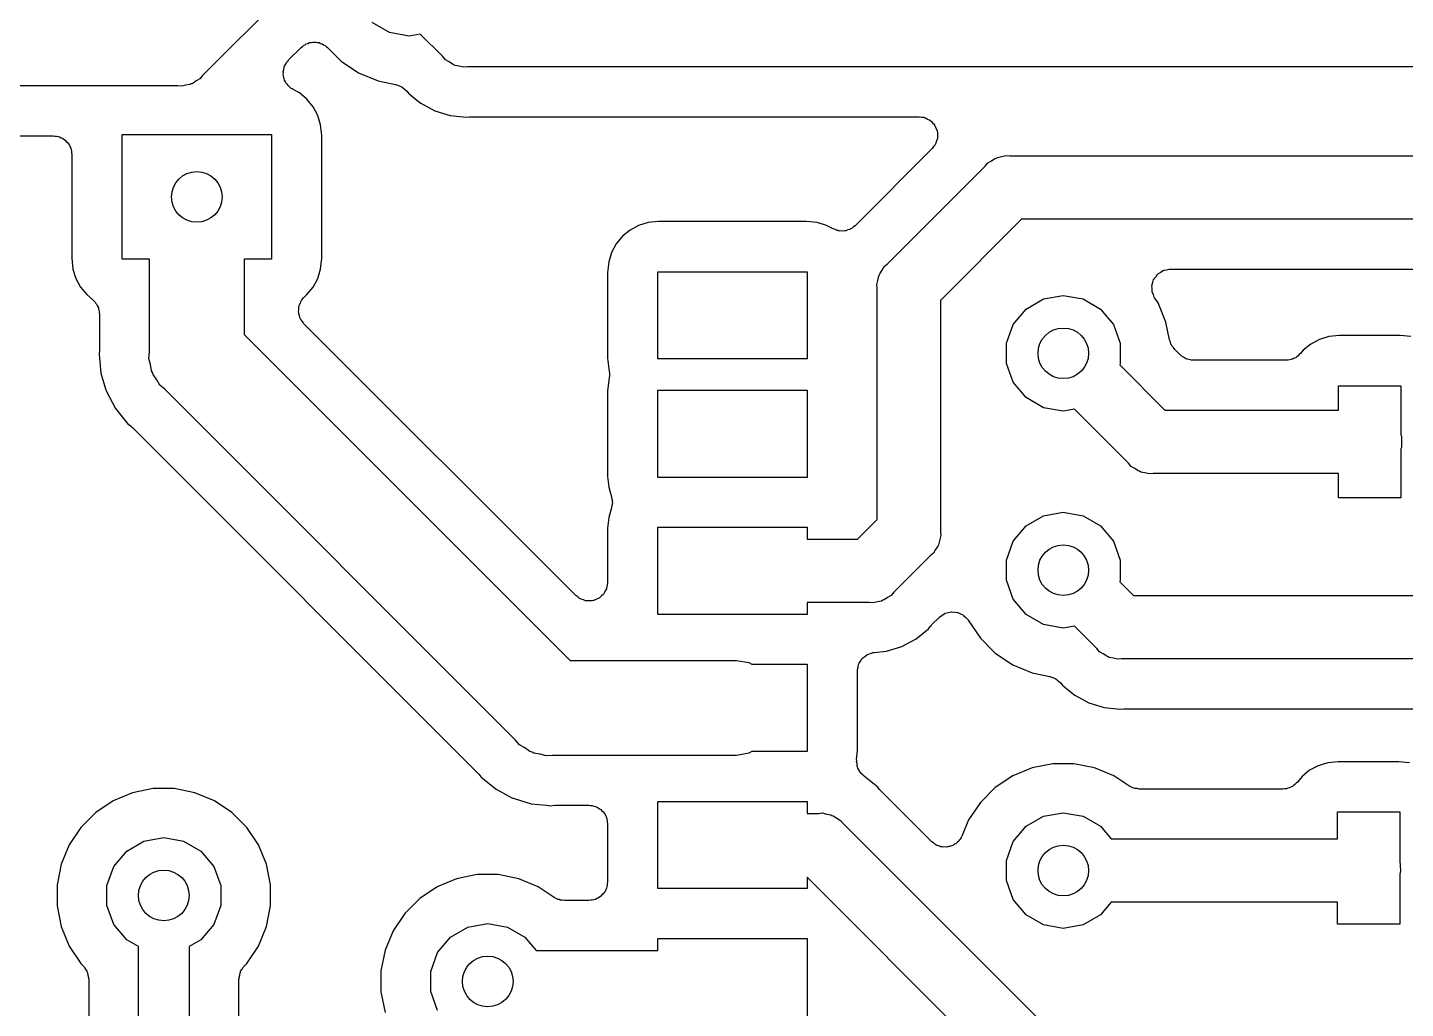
# Model space of a CAD drawing. Extents: x 91 to 190.2, y -113.9 to -59.9.
# Drawn here: x 101.4 to 112.46, y -91.59 to -83.72 of the extents above; entities that cross this region are included whole.
import ezdxf

# ---------------------------------------------------------------- set-up
doc = ezdxf.new("R2010")
doc.units = 0
doc.header["$MEASUREMENT"] = 0
doc.layers.add('BLACK', color=7, linetype='CONTINUOUS')

msp = doc.modelspace()

# ---------------------------------------------------------------- linework, layer by layer
at = {"layer": 'BLACK', "linetype": 'CONTINUOUS'}
for p, q in [((104.047, -82.8554), (102.8, -84.1018)), ((104.301, -83.7563), (104.162, -83.6756)), ((104.46, -83.7843), (104.301, -83.7563)), ((104.549, -83.7685), (104.46, -83.7843)), ((104.73, -83.949), (104.549, -83.7685)), ((103.492, -83.9755), (103.592, -83.8761)), ((103.592, -83.8761), (103.602, -83.8686)), ((103.602, -83.8686), (103.612, -83.8593)), ((103.612, -83.8593), (103.624, -83.8538)), ((103.624, -83.8538), (103.634, -83.8463)), ((103.634, -83.8463), (103.647, -83.8429)), ((103.647, -83.8429), (103.659, -83.8373)), ((103.659, -83.8373), (103.672, -83.8362)), ((103.672, -83.8362), (103.685, -83.8328)), ((103.685, -83.8328), (103.698, -83.8339)), ((103.698, -83.8339), (103.711, -83.8328)), ((103.711, -83.8328), (103.724, -83.8362)), ((103.724, -83.8362), (103.737, -83.8373)), ((103.737, -83.8373), (103.749, -83.8429)), ((103.749, -83.8429), (103.761, -83.8463)), ((103.761, -83.8463), (103.772, -83.8538)), ((103.772, -83.8538), (103.784, -83.8593)), ((103.784, -83.8593), (103.793, -83.8686)), ((103.793, -83.8686), (103.804, -83.8761)), ((103.804, -83.8761), (103.914, -83.9858)), ((103.449, -84.0684), (103.454, -84.0519)), ((103.454, -84.0519), (103.456, -84.0349)), ((103.456, -84.0349), (103.46, -84.0269)), ((103.46, -84.0269), (103.463, -84.0181)), ((103.463, -84.0181), (103.472, -84.0041)), ((103.472, -84.0041), (103.481, -83.9889)), ((103.481, -83.9889), (103.487, -83.9829)), ((103.487, -83.9829), (103.492, -83.9755)), ((103.914, -83.9858), (104.054, -84.0796)), ((104.751, -83.9748), (104.73, -83.949)), ((104.781, -83.9916), (104.751, -83.9748)), ((104.808, -84.011), (104.781, -83.9916)), ((104.819, -84.0139), (104.808, -84.011)), ((104.829, -84.0196), (104.819, -84.0139)), ((104.862, -84.0254), (104.829, -84.0196)), ((104.895, -84.0341), (104.862, -84.0254)), ((104.928, -84.0312), (104.895, -84.0341)), ((115.502, -84.0312), (104.928, -84.0312)), ((102.75, -84.1444), (102.722, -84.1638)), ((102.779, -84.1276), (102.75, -84.1444)), ((102.8, -84.1018), (102.779, -84.1276)), ((103.45, -84.0775), (103.449, -84.0684)), ((103.449, -84.0864), (103.45, -84.0775)), ((103.452, -84.1032), (103.449, -84.0864)), ((103.454, -84.1203), (103.452, -84.1032)), ((103.457, -84.1285), (103.454, -84.1203)), ((103.459, -84.1374), (103.457, -84.1285)), ((103.468, -84.152), (103.459, -84.1374)), ((103.476, -84.1676), (103.468, -84.152)), ((104.054, -84.0796), (104.21, -84.1443)), ((104.21, -84.1443), (104.351, -84.1724)), ((102.602, -84.184), (98.8681, -84.184)), ((102.635, -84.1869), (102.602, -84.184)), ((102.668, -84.1782), (102.635, -84.1869)), ((102.701, -84.1724), (102.668, -84.1782)), ((102.711, -84.1667), (102.701, -84.1724)), ((102.722, -84.1638), (102.711, -84.1667)), ((103.482, -84.174), (103.476, -84.1676)), ((103.487, -84.1816), (103.482, -84.174)), ((103.5, -84.1922), (103.487, -84.1816)), ((103.512, -84.2044), (103.5, -84.1922)), ((103.521, -84.2082), (103.512, -84.2044)), ((103.528, -84.2138), (103.521, -84.2082)), ((103.578, -84.2408), (103.528, -84.2138)), ((103.639, -84.2908), (103.578, -84.2408)), ((104.351, -84.1724), (104.375, -84.1815)), ((104.375, -84.1815), (104.399, -84.1904)), ((104.399, -84.1904), (104.399, -84.191)), ((104.399, -84.191), (104.4, -84.1913)), ((104.4, -84.1913), (104.419, -84.2079)), ((104.419, -84.2079), (104.438, -84.2244)), ((104.438, -84.2244), (104.453, -84.2419)), ((104.453, -84.2419), (104.472, -84.2577)), ((104.472, -84.2577), (104.472, -84.2577)), ((104.472, -84.2577), (104.522, -84.2992)), ((103.689, -84.3517), (103.639, -84.2908)), ((103.726, -84.4212), (103.689, -84.3517)), ((104.522, -84.2992), (104.522, -84.2992)), ((104.522, -84.2992), (104.552, -84.3236)), ((104.552, -84.3236), (104.666, -84.3843)), ((103.749, -84.4966), (103.726, -84.4212)), ((104.666, -84.3843), (104.789, -84.4217)), ((104.789, -84.4217), (104.892, -84.4319)), ((104.892, -84.4319), (104.892, -84.4319)), ((104.892, -84.4319), (104.892, -84.4319)), ((104.892, -84.4319), (104.917, -84.4344)), ((104.917, -84.4344), (104.942, -84.4319)), ((104.942, -84.4319), (104.949, -84.4325)), ((104.949, -84.4325), (104.957, -84.4312)), ((104.957, -84.4312), (108.552, -84.4312)), ((108.552, -84.4312), (108.571, -84.4346)), ((108.571, -84.4346), (108.591, -84.4363)), ((108.591, -84.4363), (108.597, -84.4391)), ((108.597, -84.4391), (108.603, -84.4402)), ((108.603, -84.4402), (108.62, -84.45)), ((108.62, -84.45), (108.638, -84.4583)), ((108.638, -84.4583), (108.642, -84.463)), ((108.642, -84.463), (108.648, -84.4663)), ((108.648, -84.4663), (108.661, -84.4813)), ((108.661, -84.4813), (108.675, -84.4952)), ((98.8965, -84.584), (101.602, -84.584)), ((101.602, -84.584), (101.615, -84.5863)), ((101.615, -84.5863), (101.628, -84.5863)), ((101.628, -84.5863), (101.641, -84.5908)), ((101.641, -84.5908), (101.654, -84.593)), ((101.654, -84.593), (101.665, -84.5996)), ((101.665, -84.5996), (101.677, -84.6041)), ((101.677, -84.6041), (101.687, -84.6125)), ((102.155, -85.575), (102.155, -84.575)), ((102.155, -84.575), (103.355, -84.575)), ((103.355, -84.575), (103.355, -85.575)), ((103.758, -84.5824), (103.749, -84.4966)), ((103.758, -85.5676), (103.758, -84.5824)), ((108.675, -84.4952), (108.677, -84.5011)), ((108.677, -84.5011), (108.682, -84.5062)), ((108.682, -84.5062), (108.688, -84.5246)), ((108.688, -84.5246), (108.697, -84.5424)), ((108.697, -84.5424), (108.697, -84.549)), ((108.697, -84.549), (108.699, -84.5552)), ((108.699, -84.5552), (108.699, -84.5747)), ((108.699, -84.5747), (108.701, -84.5943)), ((108.701, -84.5943), (108.699, -84.6006)), ((108.699, -84.6006), (108.699, -84.6072)), ((101.687, -84.6125), (101.699, -84.6191)), ((101.699, -84.6191), (101.707, -84.6291)), ((101.707, -84.6291), (101.717, -84.6376)), ((101.717, -84.6376), (101.724, -84.6489)), ((101.724, -84.6489), (101.732, -84.659)), ((101.732, -84.659), (101.737, -84.6713)), ((101.737, -84.6713), (101.743, -84.6827)), ((101.743, -84.6827), (101.746, -84.6956)), ((101.746, -84.6956), (101.75, -84.708)), ((101.75, -84.708), (101.75, -84.7211)), ((108.658, -84.6873), (108.039, -85.306)), ((108.669, -84.6712), (108.658, -84.6873)), ((108.682, -84.6562), (108.669, -84.6712)), ((108.684, -84.65), (108.682, -84.6562)), ((108.688, -84.6446), (108.684, -84.65)), ((108.693, -84.6257), (108.688, -84.6446)), ((108.699, -84.6072), (108.693, -84.6257)), ((101.75, -84.7211), (101.752, -84.734)), ((101.752, -84.734), (101.752, -85.5676)), ((109.083, -84.8282), (109.104, -84.8024)), ((109.104, -84.8024), (109.133, -84.7856)), ((109.133, -84.7856), (109.161, -84.7662)), ((109.161, -84.7662), (109.172, -84.7633)), ((109.172, -84.7633), (109.182, -84.7576)), ((109.182, -84.7576), (109.215, -84.7518)), ((109.215, -84.7518), (109.248, -84.7431)), ((109.248, -84.7431), (109.281, -84.746)), ((109.281, -84.746), (114.586, -84.746)), ((108.298, -85.6126), (109.083, -84.8282)), ((109.375, -85.254), (108.724, -85.9052)), ((114.586, -85.254), (109.375, -85.254)), ((106.232, -85.3408), (106.171, -85.3908)), ((106.301, -85.3037), (106.232, -85.3408)), ((106.377, -85.2808), (106.301, -85.3037)), ((106.462, -85.2723), (106.377, -85.2808)), ((107.648, -85.2723), (106.462, -85.2723)), ((107.733, -85.2808), (107.648, -85.2723)), ((107.809, -85.3037), (107.733, -85.2808)), ((107.862, -85.3323), (107.809, -85.3037)), ((107.879, -85.3376), (107.862, -85.3323)), ((107.894, -85.3449), (107.879, -85.3376)), ((107.903, -85.3456), (107.894, -85.3449)), ((107.912, -85.3485), (107.903, -85.3456)), ((107.929, -85.3479), (107.912, -85.3485)), ((107.946, -85.3494), (107.929, -85.3479)), ((107.955, -85.347), (107.946, -85.3494)), ((107.964, -85.3468), (107.955, -85.347)), ((107.98, -85.3404), (107.964, -85.3468)), ((107.996, -85.3359), (107.98, -85.3404)), ((108.004, -85.3307), (107.996, -85.3359)), ((108.012, -85.3273), (108.004, -85.3307)), ((108.025, -85.3159), (108.012, -85.3273)), ((108.039, -85.306), (108.025, -85.3159)), ((106.121, -85.4517), (106.084, -85.5212)), ((106.171, -85.3908), (106.121, -85.4517)), ((101.752, -85.5676), (101.761, -85.6534)), ((102.374, -85.575), (102.155, -85.575)), ((102.374, -86.3204), (102.374, -85.575)), ((103.355, -85.575), (103.136, -85.575)), ((103.136, -85.575), (103.136, -86.1792)), ((103.749, -85.6534), (103.758, -85.5676)), ((106.061, -85.5966), (106.052, -85.6824)), ((106.084, -85.5212), (106.061, -85.5966)), ((101.761, -85.6534), (101.784, -85.7288)), ((103.726, -85.7288), (103.749, -85.6534)), ((106.052, -85.6824), (106.052, -86.3676)), ((106.455, -86.375), (106.455, -85.675)), ((106.455, -85.675), (107.655, -85.675)), ((107.655, -85.675), (107.655, -86.375)), ((108.228, -85.7118), (108.233, -85.702)), ((108.233, -85.702), (108.236, -85.691)), ((108.236, -85.691), (108.256, -85.6634)), ((108.256, -85.6634), (108.272, -85.6342)), ((108.272, -85.6342), (108.298, -85.6126)), ((110.454, -85.7128), (110.466, -85.6956)), ((110.466, -85.6956), (110.47, -85.6929)), ((110.47, -85.6929), (110.473, -85.6891)), ((110.473, -85.6891), (110.492, -85.6785)), ((110.492, -85.6785), (110.509, -85.6667)), ((110.509, -85.6667), (110.514, -85.6655)), ((110.514, -85.6655), (110.519, -85.663)), ((110.519, -85.663), (110.539, -85.6594)), ((110.539, -85.6594), (110.56, -85.6543)), ((110.56, -85.6543), (110.565, -85.6549)), ((110.565, -85.6549), (110.57, -85.654)), ((110.57, -85.654), (114.36, -85.654)), ((101.784, -85.7288), (101.821, -85.7983)), ((101.821, -85.7983), (101.871, -85.8592)), ((103.639, -85.8592), (103.689, -85.7983)), ((103.689, -85.7983), (103.726, -85.7288)), ((108.213, -85.7775), (108.222, -85.745)), ((108.216, -85.8111), (108.213, -85.7775)), ((108.216, -87.6628), (108.216, -85.8111)), ((108.222, -85.745), (108.228, -85.7118)), ((110.421, -85.7877), (110.422, -85.7829)), ((110.422, -85.8088), (110.421, -85.7877)), ((110.422, -85.778), (110.429, -85.758)), ((110.422, -85.7829), (110.422, -85.778)), ((110.422, -85.83), (110.422, -85.8088)), ((110.429, -85.758), (110.435, -85.7377)), ((110.435, -85.7377), (110.438, -85.7337)), ((110.438, -85.7337), (110.44, -85.729)), ((110.44, -85.729), (110.454, -85.7128)), ((101.871, -85.8592), (101.919, -85.8989)), ((101.919, -85.8989), (101.928, -85.9095)), ((101.928, -85.9095), (101.939, -85.9184)), ((101.939, -85.9184), (101.945, -85.9291)), ((101.945, -85.9291), (101.953, -85.9384)), ((103.576, -85.9474), (103.585, -85.9289)), ((103.585, -85.9289), (103.592, -85.9098)), ((103.592, -85.9098), (103.596, -85.9054)), ((103.596, -85.9054), (103.598, -85.9002)), ((103.598, -85.9002), (103.612, -85.8858)), ((103.612, -85.8858), (103.626, -85.8703)), ((103.626, -85.8703), (103.639, -85.8592)), ((108.724, -85.9052), (108.724, -87.7569)), ((109.412, -85.9744), (109.551, -85.8937)), ((109.551, -85.8937), (109.71, -85.8657)), ((109.71, -85.8657), (109.869, -85.8937)), ((109.869, -85.8937), (110.008, -85.9744)), ((110.424, -85.8347), (110.422, -85.83)), ((110.424, -85.8397), (110.424, -85.8347)), ((110.433, -85.8591), (110.424, -85.8397)), ((110.44, -85.879), (110.433, -85.8591)), ((110.443, -85.8828), (110.44, -85.879)), ((110.445, -85.8873), (110.443, -85.8828)), ((110.47, -85.924), (110.445, -85.8873)), ((110.534, -86.08), (110.47, -85.924)), ((101.953, -85.9384), (101.958, -85.9515)), ((101.958, -85.9515), (101.965, -85.9636)), ((101.965, -85.9636), (101.967, -85.9757)), ((101.967, -85.9757), (101.971, -85.9872)), ((101.971, -85.9872), (101.972, -86.0011)), ((101.972, -86.0011), (101.974, -86.0149)), ((101.974, -86.0149), (101.974, -86.2913)), ((103.571, -85.9993), (103.573, -85.979)), ((103.573, -86.0049), (103.571, -85.9993)), ((103.573, -85.9586), (103.575, -85.9532)), ((103.573, -85.979), (103.573, -85.9586)), ((103.573, -86.0107), (103.573, -86.0049)), ((103.58, -86.0299), (103.573, -86.0107)), ((103.575, -85.9532), (103.576, -85.9474)), ((103.585, -86.0496), (103.58, -86.0299)), ((109.308, -86.0979), (109.412, -85.9744)), ((110.008, -85.9744), (110.112, -86.0979)), ((103.588, -86.0544), (103.585, -86.0496)), ((103.59, -86.0598), (103.588, -86.0544)), ((103.603, -86.0756), (103.59, -86.0598)), ((103.615, -86.0923), (103.603, -86.0756)), ((105.796, -88.2738), (103.615, -86.0923)), ((109.253, -86.2494), (109.308, -86.0979)), ((110.112, -86.0979), (110.167, -86.2494)), ((110.562, -86.2218), (110.534, -86.08)), ((103.136, -86.1792), (105.751, -88.794)), ((109.253, -86.4106), (109.253, -86.2494)), ((110.167, -86.2494), (110.167, -86.4106)), ((110.569, -86.2386), (110.562, -86.2218)), ((110.574, -86.256), (110.569, -86.2386)), ((110.578, -86.2627), (110.574, -86.256)), ((110.581, -86.2704), (110.578, -86.2627)), ((111.697, -86.2558), (111.636, -86.3058)), ((111.766, -86.2187), (111.697, -86.2558)), ((111.842, -86.1958), (111.766, -86.2187)), ((111.927, -86.1873), (111.842, -86.1958)), ((112.413, -86.1873), (111.927, -86.1873)), ((112.498, -86.1958), (112.413, -86.1873)), ((101.973, -86.306), (101.97, -86.337)), ((101.97, -86.337), (101.973, -86.368)), ((101.974, -86.2913), (101.973, -86.2986)), ((101.973, -86.2986), (101.973, -86.306)), ((101.973, -86.368), (101.973, -86.368)), ((101.973, -86.368), (101.973, -86.368)), ((101.973, -86.368), (101.985, -86.4901)), ((102.37, -86.3707), (102.374, -86.3204)), ((102.383, -86.4195), (102.37, -86.3707)), ((106.052, -86.3676), (106.061, -86.4534)), ((110.593, -86.2839), (110.581, -86.2704)), ((110.604, -86.2986), (110.593, -86.2839)), ((110.647, -86.3421), (110.604, -86.2986)), ((110.652, -86.3459), (110.647, -86.3421)), ((110.657, -86.3509), (110.652, -86.3459)), ((110.674, -86.3607), (110.657, -86.3509)), ((110.69, -86.3719), (110.674, -86.3607)), ((110.696, -86.3737), (110.69, -86.3719)), ((110.702, -86.377), (110.696, -86.3737)), ((111.562, -86.37), (111.55, -86.377)), ((111.575, -86.3651), (111.562, -86.37)), ((111.585, -86.3571), (111.575, -86.3651)), ((111.595, -86.3509), (111.585, -86.3571)), ((111.604, -86.3402), (111.595, -86.3509)), ((111.615, -86.3312), (111.604, -86.3402)), ((111.636, -86.3058), (111.615, -86.3312)), ((102.391, -86.4693), (102.383, -86.4195)), ((102.4, -86.4841), (102.391, -86.4693)), ((102.404, -86.5005), (102.4, -86.4841)), ((106.061, -86.4534), (106.062, -86.4565)), ((106.062, -86.4565), (106.064, -86.4743)), ((106.064, -86.4743), (106.068, -86.4918)), ((107.655, -86.375), (106.455, -86.375)), ((109.308, -86.5621), (109.253, -86.4106)), ((110.167, -86.4106), (110.163, -86.4234)), ((110.163, -86.4234), (110.525, -86.786)), ((110.721, -86.3804), (110.702, -86.377)), ((110.74, -86.3854), (110.721, -86.3804)), ((110.747, -86.3849), (110.74, -86.3854)), ((110.753, -86.386), (110.747, -86.3849)), ((111.499, -86.386), (110.753, -86.386)), ((111.513, -86.3836), (111.499, -86.386)), ((111.527, -86.3834), (111.513, -86.3836)), ((111.538, -86.3791), (111.527, -86.3834)), ((111.55, -86.377), (111.538, -86.3791)), ((101.985, -86.4901), (102.023, -86.6141)), ((102.433, -86.5419), (102.404, -86.5005)), ((102.459, -86.5857), (102.433, -86.5419)), ((102.497, -86.6182), (102.459, -86.5857)), ((106.061, -86.5466), (106.052, -86.6324)), ((106.062, -86.5435), (106.061, -86.5466)), ((106.064, -86.5257), (106.062, -86.5435)), ((106.068, -86.5082), (106.064, -86.5257)), ((106.068, -86.4918), (106.067, -86.5)), ((106.067, -86.5), (106.068, -86.5082)), ((109.412, -86.6856), (109.308, -86.5621)), ((111.92, -86.786), (111.92, -86.59)), ((111.92, -86.59), (112.42, -86.59)), ((112.42, -86.59), (112.42, -86.9842)), ((102.023, -86.6141), (102.023, -86.6141)), ((102.023, -86.6141), (102.03, -86.6373)), ((102.03, -86.6373), (102.102, -86.773)), ((105.312, -89.4326), (102.497, -86.6182)), ((106.052, -86.6324), (106.052, -87.3176)), ((106.455, -87.325), (106.455, -86.625)), ((106.455, -86.625), (107.655, -86.625)), ((107.655, -86.625), (107.655, -87.325)), ((109.551, -86.7663), (109.412, -86.6856)), ((102.102, -86.773), (102.178, -86.865)), ((109.71, -86.7943), (109.551, -86.7663)), ((109.799, -86.7785), (109.71, -86.7943)), ((110.233, -87.2118), (109.799, -86.7785)), ((110.525, -86.786), (111.92, -86.786)), ((102.178, -86.865), (102.178, -86.865)), ((102.178, -86.865), (102.2, -86.8919)), ((102.2, -86.8919), (102.224, -86.9117)), ((102.224, -86.9117), (102.229, -86.9173)), ((102.229, -86.9173), (102.235, -86.9216)), ((102.235, -86.9216), (105.008, -89.6949)), ((112.42, -86.9842), (112.424, -86.9952)), ((112.424, -86.9952), (112.424, -87.0848)), ((112.424, -87.0848), (112.42, -87.0958)), ((112.42, -87.0958), (112.42, -87.49)), ((110.254, -87.2376), (110.233, -87.2118)), ((110.283, -87.2544), (110.254, -87.2376)), ((110.311, -87.2738), (110.283, -87.2544)), ((106.052, -87.3176), (106.061, -87.4034)), ((107.655, -87.325), (106.455, -87.325)), ((110.322, -87.2767), (110.311, -87.2738)), ((110.332, -87.2824), (110.322, -87.2767)), ((110.365, -87.2882), (110.332, -87.2824)), ((110.398, -87.2969), (110.365, -87.2882)), ((110.431, -87.294), (110.398, -87.2969)), ((111.92, -87.294), (110.431, -87.294)), ((111.92, -87.49), (111.92, -87.294)), ((106.061, -87.4034), (106.084, -87.4815)), ((106.084, -87.5685), (106.061, -87.6466)), ((106.084, -87.4815), (106.087, -87.4993)), ((106.087, -87.5507), (106.084, -87.5685)), ((106.087, -87.4993), (106.091, -87.5168)), ((106.091, -87.5332), (106.087, -87.5507)), ((106.091, -87.5168), (106.09, -87.525)), ((106.09, -87.525), (106.091, -87.5332)), ((112.42, -87.49), (111.92, -87.49)), ((106.061, -87.6466), (106.052, -87.7324)), ((108.058, -87.821), (108.216, -87.6628)), ((109.412, -87.7144), (109.551, -87.6337)), ((109.551, -87.6337), (109.71, -87.6057)), ((109.71, -87.6057), (109.869, -87.6337)), ((109.869, -87.6337), (110.008, -87.7144)), ((106.052, -87.7324), (106.052, -88.1677)), ((106.455, -88.425), (106.455, -87.725)), ((106.455, -87.725), (107.655, -87.725)), ((107.655, -87.725), (107.655, -87.821)), ((108.727, -87.7905), (108.718, -87.823)), ((108.724, -87.7569), (108.727, -87.7905)), ((109.308, -87.8379), (109.412, -87.7144)), ((110.008, -87.7144), (110.112, -87.8379)), ((107.655, -87.821), (108.058, -87.821)), ((108.684, -87.9046), (108.668, -87.9338)), ((108.704, -87.877), (108.684, -87.9046)), ((108.707, -87.866), (108.704, -87.877)), ((108.712, -87.8562), (108.707, -87.866)), ((108.718, -87.823), (108.712, -87.8562)), ((109.253, -87.9894), (109.308, -87.8379)), ((110.112, -87.8379), (110.167, -87.9894)), ((108.642, -87.9554), (108.35, -88.2468)), ((108.668, -87.9338), (108.642, -87.9554)), ((109.253, -88.1506), (109.253, -87.9894)), ((110.167, -87.9894), (110.167, -88.1506)), ((106.025, -88.2537), (106.021, -88.2584)), ((106.033, -88.236), (106.025, -88.2537)), ((106.043, -88.219), (106.033, -88.236)), ((106.044, -88.2125), (106.043, -88.219)), ((106.047, -88.2065), (106.044, -88.2125)), ((106.049, -88.187), (106.047, -88.2065)), ((106.052, -88.1677), (106.049, -88.187)), ((108.35, -88.2468), (108.329, -88.2726)), ((109.308, -88.3021), (109.253, -88.1506)), ((110.167, -88.1506), (110.163, -88.1634)), ((110.163, -88.1634), (110.272, -88.2732)), ((105.812, -88.285), (105.796, -88.2738)), ((105.827, -88.2976), (105.812, -88.285)), ((105.834, -88.2999), (105.827, -88.2976)), ((105.839, -88.3037), (105.834, -88.2999)), ((105.858, -88.3087), (105.839, -88.3037)), ((105.876, -88.3154), (105.858, -88.3087)), ((105.883, -88.3154), (105.876, -88.3154)), ((105.889, -88.3171), (105.883, -88.3154)), ((105.909, -88.3154), (105.889, -88.3171)), ((105.928, -88.3154), (105.909, -88.3154)), ((105.935, -88.3132), (105.928, -88.3154)), ((105.941, -88.3126), (105.935, -88.3132)), ((105.959, -88.3043), (105.941, -88.3126)), ((105.977, -88.2976), (105.959, -88.3043)), ((105.982, -88.2934), (105.977, -88.2976)), ((105.988, -88.2906), (105.982, -88.2934)), ((106.002, -88.2767), (105.988, -88.2906)), ((106.017, -88.2641), (106.002, -88.2767)), ((106.021, -88.2584), (106.017, -88.2641)), ((108.152, -88.329), (107.655, -88.329)), ((107.655, -88.329), (107.655, -88.425)), ((108.185, -88.3319), (108.152, -88.329)), ((108.218, -88.3232), (108.185, -88.3319)), ((108.251, -88.3174), (108.218, -88.3232)), ((108.261, -88.3117), (108.251, -88.3174)), ((108.272, -88.3088), (108.261, -88.3117)), ((108.3, -88.2894), (108.272, -88.3088)), ((108.329, -88.2726), (108.3, -88.2894)), ((109.412, -88.4256), (109.308, -88.3021)), ((110.272, -88.2732), (116.994, -88.2732)), ((107.655, -88.425), (106.455, -88.425)), ((108.653, -88.5095), (108.716, -88.4473)), ((108.716, -88.4473), (108.717, -88.4464)), ((108.717, -88.4464), (108.718, -88.445)), ((108.718, -88.445), (108.738, -88.4315)), ((108.738, -88.4315), (108.758, -88.4174)), ((108.758, -88.4174), (108.76, -88.417)), ((108.76, -88.417), (108.761, -88.4161)), ((108.761, -88.4161), (108.785, -88.4103)), ((108.785, -88.4103), (108.809, -88.404)), ((108.809, -88.404), (108.81, -88.4041)), ((108.81, -88.4041), (108.812, -88.4037)), ((108.812, -88.4037), (108.836, -88.4064)), ((108.836, -88.4064), (108.86, -88.4085)), ((108.86, -88.4085), (108.862, -88.4092)), ((108.862, -88.4092), (108.864, -88.4094)), ((108.864, -88.4094), (108.886, -88.4202)), ((108.886, -88.4202), (108.908, -88.4305)), ((108.908, -88.4305), (108.909, -88.4317)), ((108.909, -88.4317), (108.91, -88.4324)), ((108.91, -88.4324), (108.927, -88.4501)), ((108.927, -88.4501), (108.945, -88.4674)), ((108.945, -88.4674), (108.945, -88.4689)), ((108.945, -88.4689), (108.946, -88.4701)), ((108.946, -88.4701), (109.044, -88.6164)), ((109.551, -88.5063), (109.412, -88.4256)), ((108.528, -88.6214), (108.628, -88.5397)), ((108.628, -88.5397), (108.643, -88.5204)), ((108.643, -88.5204), (108.649, -88.5156)), ((108.649, -88.5156), (108.653, -88.5095)), ((109.71, -88.5343), (109.551, -88.5063)), ((109.799, -88.5185), (109.71, -88.5343)), ((109.98, -88.699), (109.799, -88.5185)), ((108.291, -88.7195), (108.414, -88.6821)), ((108.414, -88.6821), (108.528, -88.6214)), ((109.044, -88.6164), (109.164, -88.7358)), ((105.751, -88.794), (107.088, -88.794)), ((107.088, -88.794), (107.187, -88.8115)), ((108.071, -88.8166), (108.083, -88.7997)), ((108.083, -88.7997), (108.093, -88.7821)), ((108.093, -88.7821), (108.097, -88.7784)), ((108.097, -88.7784), (108.1, -88.7736)), ((108.1, -88.7736), (108.117, -88.7617)), ((108.117, -88.7617), (108.133, -88.7486)), ((108.133, -88.7486), (108.138, -88.7466)), ((108.138, -88.7466), (108.143, -88.7432)), ((108.143, -88.7432), (108.162, -88.7377)), ((108.162, -88.7377), (108.182, -88.7308)), ((108.182, -88.7308), (108.187, -88.7308)), ((108.187, -88.7308), (108.193, -88.7292)), ((108.193, -88.7292), (108.291, -88.7195)), ((109.164, -88.7358), (109.304, -88.8296)), ((110.001, -88.7248), (109.98, -88.699)), ((110.031, -88.7416), (110.001, -88.7248)), ((110.058, -88.761), (110.031, -88.7416)), ((110.069, -88.7639), (110.058, -88.761)), ((110.079, -88.7696), (110.069, -88.7639)), ((110.112, -88.7754), (110.079, -88.7696)), ((110.145, -88.7841), (110.112, -88.7754)), ((110.178, -88.7812), (110.145, -88.7841)), ((116.9, -88.7812), (110.178, -88.7812)), ((107.187, -88.8115), (107.211, -88.825)), ((107.211, -88.825), (107.655, -88.825)), ((107.655, -88.825), (107.655, -89.525)), ((108.058, -88.867), (108.063, -88.8473)), ((108.059, -88.8728), (108.058, -88.867)), ((108.058, -88.8785), (108.059, -88.8728)), ((108.058, -89.5176), (108.058, -88.8785)), ((108.063, -88.8473), (108.067, -88.8272)), ((108.067, -88.8272), (108.07, -88.8222)), ((108.07, -88.8222), (108.071, -88.8166)), ((109.304, -88.8296), (109.46, -88.8943)), ((109.46, -88.8943), (109.601, -88.9224)), ((109.601, -88.9224), (109.625, -88.9315)), ((109.625, -88.9315), (109.649, -88.9404)), ((109.649, -88.9404), (109.649, -88.941)), ((109.649, -88.941), (109.65, -88.9413)), ((109.65, -88.9413), (109.669, -88.9579)), ((109.669, -88.9579), (109.688, -88.9744)), ((109.688, -88.9744), (109.703, -88.9919)), ((109.703, -88.9919), (109.722, -89.0077)), ((109.722, -89.0077), (109.722, -89.0077)), ((109.722, -89.0077), (109.779, -89.0548)), ((109.779, -89.0548), (109.779, -89.0548)), ((109.779, -89.0548), (109.802, -89.0736)), ((109.802, -89.0736), (109.916, -89.1343)), ((109.916, -89.1343), (110.039, -89.1717)), ((110.039, -89.1717), (110.142, -89.1819)), ((110.142, -89.1819), (110.142, -89.1819)), ((110.142, -89.1819), (110.142, -89.1819)), ((110.142, -89.1819), (110.167, -89.1844)), ((110.167, -89.1844), (110.192, -89.1819)), ((110.192, -89.1819), (110.199, -89.1825)), ((110.199, -89.1825), (110.207, -89.1812)), ((110.207, -89.1812), (116.672, -89.1812)), ((105.344, -89.4714), (105.312, -89.4326)), ((105.388, -89.4966), (105.344, -89.4714)), ((105.429, -89.5256), (105.388, -89.4966)), ((105.446, -89.53), (105.429, -89.5256)), ((105.461, -89.5385), (105.446, -89.53)), ((105.51, -89.5473), (105.461, -89.5385)), ((105.559, -89.5604), (105.51, -89.5473)), ((105.61, -89.556), (105.559, -89.5604)), ((107.088, -89.556), (105.61, -89.556)), ((107.187, -89.5385), (107.088, -89.556)), ((107.211, -89.525), (107.187, -89.5385)), ((107.655, -89.525), (107.211, -89.525)), ((108.051, -89.5866), (108.058, -89.5176)), ((108.05, -89.6062), (108.052, -89.5964)), ((108.054, -89.6222), (108.05, -89.6062)), ((108.052, -89.5964), (108.051, -89.5866)), ((108.055, -89.6385), (108.054, -89.6222)), ((108.059, -89.6475), (108.055, -89.6385)), ((108.061, -89.6572), (108.059, -89.6475)), ((108.07, -89.6711), (108.061, -89.6572)), ((108.076, -89.686), (108.07, -89.6711)), ((108.083, -89.693), (108.076, -89.686)), ((109.46, -89.6557), (109.304, -89.7204)), ((109.626, -89.6228), (109.46, -89.6557)), ((109.794, -89.6228), (109.626, -89.6228)), ((109.96, -89.6557), (109.794, -89.6228)), ((110.116, -89.7204), (109.96, -89.6557)), ((111.687, -89.6758), (111.626, -89.7258)), ((111.756, -89.6387), (111.687, -89.6758)), ((111.832, -89.6158), (111.756, -89.6387)), ((111.917, -89.6073), (111.832, -89.6158)), ((112.403, -89.6073), (111.917, -89.6073)), ((112.488, -89.6158), (112.403, -89.6073)), ((105.008, -89.6949), (105.013, -89.701)), ((105.013, -89.701), (105.018, -89.7058)), ((105.018, -89.7058), (105.038, -89.7299)), ((105.038, -89.7299), (105.062, -89.7497)), ((105.062, -89.7497), (105.062, -89.7497)), ((105.062, -89.7497), (105.062, -89.7497)), ((105.062, -89.7497), (105.157, -89.8275)), ((108.088, -89.7014), (108.083, -89.693)), ((108.101, -89.7115), (108.088, -89.7014)), ((108.107, -89.7177), (108.101, -89.7115)), ((108.109, -89.7192), (108.107, -89.7177)), ((108.11, -89.72), (108.109, -89.7192)), ((108.113, -89.7232), (108.11, -89.72)), ((108.115, -89.7241), (108.113, -89.7232)), ((108.22, -89.8103), (108.115, -89.7241)), ((109.304, -89.7204), (109.164, -89.8142)), ((110.236, -89.8007), (110.116, -89.7204)), ((110.253, -89.808), (110.236, -89.8007)), ((111.558, -89.7971), (111.549, -89.8051)), ((111.569, -89.7909), (111.558, -89.7971)), ((111.578, -89.7802), (111.569, -89.7909)), ((111.589, -89.7712), (111.578, -89.7802)), ((111.626, -89.7258), (111.589, -89.7712)), ((102.24, -89.8557), (102.084, -89.9204)), ((102.406, -89.8228), (102.24, -89.8557)), ((102.574, -89.8228), (102.406, -89.8228)), ((102.74, -89.8557), (102.574, -89.8228)), ((102.896, -89.9204), (102.74, -89.8557)), ((105.157, -89.8275), (105.289, -89.8981)), ((105.289, -89.8981), (105.289, -89.8981)), ((105.289, -89.8981), (105.293, -89.9)), ((105.293, -89.9), (105.44, -89.9447)), ((108.235, -89.8296), (108.22, -89.8103)), ((108.241, -89.8344), (108.235, -89.8296)), ((108.245, -89.8405), (108.241, -89.8344)), ((108.654, -90.2486), (108.245, -89.8405)), ((109.164, -89.8142), (109.044, -89.9336)), ((110.268, -89.817), (110.253, -89.808)), ((110.276, -89.8184), (110.268, -89.817)), ((110.284, -89.8217), (110.276, -89.8184)), ((110.302, -89.8229), (110.284, -89.8217)), ((110.32, -89.826), (110.302, -89.8229)), ((111.473, -89.826), (110.32, -89.826)), ((111.486, -89.8236), (111.473, -89.826)), ((111.5, -89.8234), (111.486, -89.8236)), ((111.512, -89.8191), (111.5, -89.8234)), ((111.524, -89.817), (111.512, -89.8191)), ((111.536, -89.81), (111.524, -89.817)), ((111.549, -89.8051), (111.536, -89.81)), ((101.944, -90.0142), (101.824, -90.1336)), ((102.084, -89.9204), (101.944, -90.0142)), ((103.036, -90.0142), (102.896, -89.9204)), ((103.156, -90.1336), (103.036, -90.0142)), ((105.44, -89.9447), (105.562, -89.9567)), ((105.562, -89.9567), (105.562, -89.9567)), ((105.562, -89.9567), (105.562, -89.9567)), ((105.562, -89.9567), (105.593, -89.9598)), ((105.593, -89.9598), (105.624, -89.9567)), ((105.624, -89.9567), (105.631, -89.9573)), ((105.631, -89.9573), (105.639, -89.956)), ((105.639, -89.956), (105.902, -89.956)), ((105.902, -89.956), (105.915, -89.9583)), ((105.915, -89.9583), (105.928, -89.9583)), ((105.928, -89.9583), (105.941, -89.9628)), ((105.941, -89.9628), (105.954, -89.965)), ((105.954, -89.965), (105.965, -89.9716)), ((105.965, -89.9716), (105.977, -89.9761)), ((105.977, -89.9761), (105.987, -89.9845)), ((105.987, -89.9845), (105.999, -89.9911)), ((105.999, -89.9911), (106.007, -90.0011)), ((106.007, -90.0011), (106.017, -90.0096)), ((106.017, -90.0096), (106.024, -90.0209)), ((106.024, -90.0209), (106.032, -90.031)), ((106.455, -90.625), (106.455, -89.925)), ((106.455, -89.925), (107.655, -89.925)), ((107.655, -89.925), (107.655, -90.021)), ((107.655, -90.021), (107.744, -90.021)), ((107.744, -90.021), (107.777, -90.0181)), ((107.777, -90.0181), (107.81, -90.0268)), ((109.044, -89.9336), (108.95, -90.074)), ((109.551, -90.0437), (109.71, -90.0157)), ((109.71, -90.0157), (109.869, -90.0437)), ((111.91, -90.226), (111.91, -90.01)), ((111.91, -90.01), (112.41, -90.01)), ((112.41, -90.01), (112.41, -90.4032)), ((101.824, -90.1336), (101.73, -90.274)), ((103.25, -90.274), (103.156, -90.1336)), ((106.032, -90.031), (106.037, -90.0433)), ((106.037, -90.0433), (106.043, -90.0547)), ((106.043, -90.0547), (106.046, -90.0676)), ((106.046, -90.0676), (106.05, -90.08)), ((106.05, -90.08), (106.05, -90.0931)), ((106.05, -90.0931), (106.052, -90.106)), ((106.052, -90.106), (106.052, -90.571)), ((107.81, -90.0268), (107.843, -90.0326)), ((107.843, -90.0326), (107.853, -90.0383)), ((107.853, -90.0383), (107.864, -90.0412)), ((107.864, -90.0412), (107.892, -90.0606)), ((107.892, -90.0606), (107.921, -90.0774)), ((107.921, -90.0774), (107.942, -90.1032)), ((107.942, -90.1032), (109.555, -91.716)), ((108.95, -90.074), (108.898, -90.2)), ((109.308, -90.2479), (109.412, -90.1244)), ((109.412, -90.1244), (109.551, -90.0437)), ((109.869, -90.0437), (110.008, -90.1244)), ((110.008, -90.1244), (110.094, -90.226)), ((102.192, -90.3244), (102.331, -90.2437)), ((102.331, -90.2437), (102.49, -90.2157)), ((102.49, -90.2157), (102.649, -90.2437)), ((102.649, -90.2437), (102.788, -90.3244)), ((108.87, -90.2439), (108.857, -90.2539)), ((108.875, -90.2356), (108.87, -90.2439)), ((108.882, -90.2286), (108.875, -90.2356)), ((108.889, -90.2138), (108.882, -90.2286)), ((108.898, -90.2), (108.889, -90.2138)), ((110.094, -90.226), (111.91, -90.226)), ((101.73, -90.274), (101.666, -90.43)), ((102.088, -90.4479), (102.192, -90.3244)), ((102.788, -90.3244), (102.892, -90.4479)), ((103.314, -90.43), (103.25, -90.274)), ((108.667, -90.258), (108.654, -90.2486)), ((108.679, -90.2691), (108.667, -90.258)), ((108.688, -90.2728), (108.679, -90.2691)), ((108.696, -90.2785), (108.688, -90.2728)), ((108.712, -90.2827), (108.696, -90.2785)), ((108.727, -90.289), (108.712, -90.2827)), ((108.737, -90.2894), (108.727, -90.289)), ((108.747, -90.292), (108.737, -90.2894)), ((108.763, -90.2906), (108.747, -90.292)), ((108.779, -90.2913), (108.763, -90.2906)), ((108.789, -90.2883), (108.779, -90.2913)), ((108.798, -90.2874), (108.789, -90.2883)), ((108.813, -90.2805), (108.798, -90.2874)), ((108.829, -90.2756), (108.813, -90.2805)), ((108.837, -90.2696), (108.829, -90.2756)), ((108.846, -90.2654), (108.837, -90.2696)), ((108.857, -90.2539), (108.846, -90.2654)), ((109.253, -90.3994), (109.308, -90.2479)), ((101.666, -90.43), (101.633, -90.5956)), ((102.033, -90.5994), (102.088, -90.4479)), ((102.892, -90.4479), (102.947, -90.5994)), ((103.347, -90.5956), (103.314, -90.43)), ((109.253, -90.5606), (109.253, -90.3994)), ((112.41, -90.4032), (112.417, -90.4825)), ((104.84, -90.5457), (104.684, -90.6104)), ((105.006, -90.5128), (104.84, -90.5457)), ((105.174, -90.5128), (105.006, -90.5128)), ((105.34, -90.5457), (105.174, -90.5128)), ((105.496, -90.6104), (105.34, -90.5457)), ((106.052, -90.571), (106.05, -90.5839)), ((109.263, -92.1418), (107.655, -90.5342)), ((107.655, -90.5342), (107.655, -90.625)), ((109.308, -90.7121), (109.253, -90.5606)), ((112.417, -90.4825), (112.41, -90.5084)), ((112.41, -90.5084), (112.41, -90.91)), ((101.633, -90.5956), (101.633, -90.7644)), ((102.033, -90.7606), (102.033, -90.5994)), ((102.947, -90.5994), (102.947, -90.7606)), ((103.347, -90.7644), (103.347, -90.5956)), ((104.684, -90.6104), (104.544, -90.7042)), ((105.624, -90.6957), (105.496, -90.6104)), ((105.999, -90.6859), (105.987, -90.6925)), ((106.007, -90.6759), (105.999, -90.6859)), ((106.017, -90.6674), (106.007, -90.6759)), ((106.024, -90.6561), (106.017, -90.6674)), ((106.032, -90.646), (106.024, -90.6561)), ((106.037, -90.6337), (106.032, -90.646)), ((106.043, -90.6223), (106.037, -90.6337)), ((106.046, -90.6094), (106.043, -90.6223)), ((106.05, -90.597), (106.046, -90.6094)), ((106.05, -90.5839), (106.05, -90.597)), ((107.655, -90.625), (106.455, -90.625)), ((101.633, -90.7644), (101.666, -90.93)), ((102.088, -90.9121), (102.033, -90.7606)), ((102.947, -90.7606), (102.892, -90.9121)), ((103.314, -90.93), (103.347, -90.7644)), ((104.544, -90.7042), (104.424, -90.8236)), ((105.64, -90.703), (105.624, -90.6957)), ((105.656, -90.712), (105.64, -90.703)), ((105.664, -90.7134), (105.656, -90.712)), ((105.671, -90.7167), (105.664, -90.7134)), ((105.689, -90.7179), (105.671, -90.7167)), ((105.707, -90.721), (105.689, -90.7179)), ((105.902, -90.721), (105.707, -90.721)), ((105.915, -90.7187), (105.902, -90.721)), ((105.928, -90.7187), (105.915, -90.7187)), ((105.941, -90.7142), (105.928, -90.7187)), ((105.954, -90.712), (105.941, -90.7142)), ((105.965, -90.7054), (105.954, -90.712)), ((105.977, -90.7009), (105.965, -90.7054)), ((105.987, -90.6925), (105.977, -90.7009)), ((109.412, -90.8356), (109.308, -90.7121)), ((110.094, -90.734), (110.008, -90.8356)), ((111.91, -90.734), (110.094, -90.734)), ((111.91, -90.91), (111.91, -90.734)), ((104.424, -90.8236), (104.33, -90.964)), ((104.931, -90.9337), (105.09, -90.9057)), ((105.09, -90.9057), (105.249, -90.9337)), ((109.551, -90.9163), (109.412, -90.8356)), ((110.008, -90.8356), (109.869, -90.9163)), ((101.666, -90.93), (101.73, -91.086)), ((102.192, -91.0356), (102.088, -90.9121)), ((102.892, -90.9121), (102.788, -91.0356)), ((103.25, -91.086), (103.314, -90.93)), ((104.33, -90.964), (104.266, -91.12)), ((104.688, -91.1379), (104.792, -91.0144)), ((104.792, -91.0144), (104.931, -90.9337)), ((105.249, -90.9337), (105.388, -91.0144)), ((105.388, -91.0144), (105.478, -91.121)), ((109.71, -90.9443), (109.551, -90.9163)), ((109.869, -90.9163), (109.71, -90.9443)), ((112.41, -90.91), (111.91, -90.91)), ((101.73, -91.086), (101.824, -91.2264)), ((102.287, -91.0906), (102.192, -91.0356)), ((102.287, -100.517), (102.287, -91.0906)), ((102.788, -91.0356), (102.693, -91.0906)), ((102.693, -91.0906), (102.693, -100.053)), ((103.156, -91.2264), (103.25, -91.086)), ((104.266, -91.12), (104.233, -91.2856)), ((105.478, -91.121), (106.455, -91.121)), ((106.455, -91.121), (106.455, -91.025)), ((106.455, -91.025), (107.655, -91.025)), ((107.655, -91.025), (107.655, -91.725)), ((101.824, -91.2264), (101.843, -91.2451)), ((103.137, -91.2451), (103.156, -91.2264)), ((104.633, -91.2894), (104.688, -91.1379)), ((101.843, -91.2451), (101.847, -91.2505)), ((101.847, -91.2505), (101.852, -91.2548)), ((101.852, -91.2548), (101.862, -91.2718)), ((101.862, -91.2718), (101.873, -91.2878)), ((101.873, -91.2878), (101.874, -91.2942)), ((101.874, -91.2942), (101.878, -91.2999)), ((101.878, -91.2999), (101.881, -91.3192)), ((101.881, -91.3192), (101.886, -91.3381)), ((101.886, -91.3381), (101.886, -91.3447)), ((101.886, -91.3447), (101.887, -91.3512)), ((101.887, -91.3512), (101.887, -100.368)), ((103.093, -91.3512), (103.094, -91.3447)), ((103.093, -99.0661), (103.093, -91.3512)), ((103.094, -91.3381), (103.099, -91.3192)), ((103.094, -91.3447), (103.094, -91.3381)), ((103.099, -91.3192), (103.102, -91.2999)), ((103.102, -91.2999), (103.106, -91.2942)), ((103.106, -91.2942), (103.107, -91.2878)), ((103.107, -91.2878), (103.118, -91.2717)), ((103.118, -91.2717), (103.128, -91.2548)), ((103.128, -91.2548), (103.133, -91.2505)), ((103.133, -91.2505), (103.137, -91.2451)), ((104.233, -91.2856), (104.233, -91.4544)), ((104.633, -91.4506), (104.633, -91.2894)), ((104.233, -91.4544), (104.266, -91.62)), ((104.688, -91.6021), (104.633, -91.4506))]:
    msp.add_line(p, q, dxfattribs=at)
at = {"layer": 'BLACK'}
for centre in [(102.755, -85.075), (109.71, -86.33), (109.71, -88.07), (109.71, -90.48), (102.49, -90.68), (105.09, -91.37)]:
    msp.add_circle(centre, 0.2032, dxfattribs=at)

doc.saveas('drawing.dxf')
